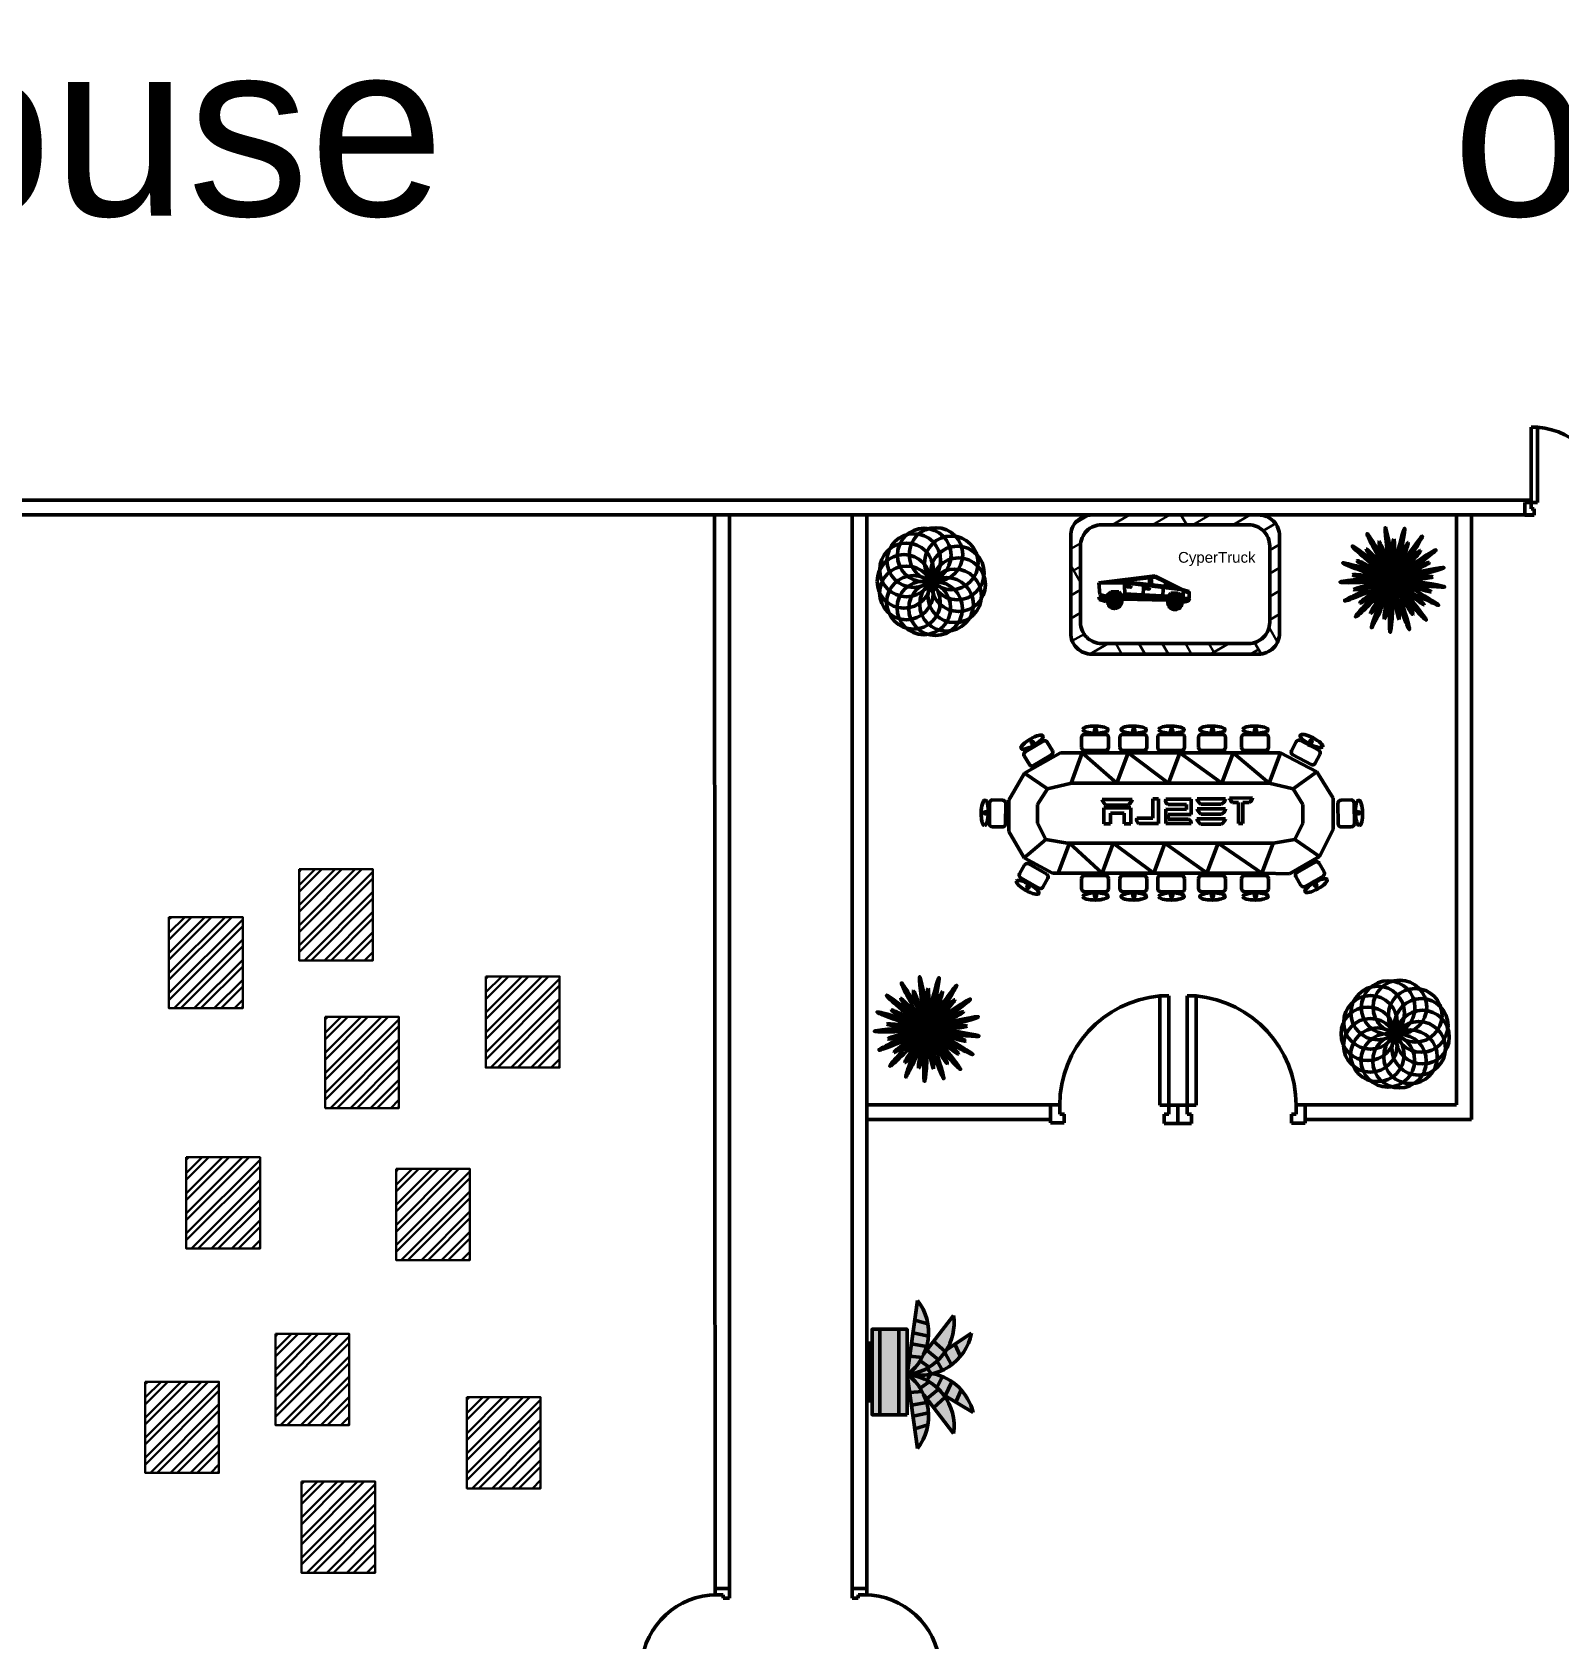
# Model space of a CAD drawing. Header units: feet. Extents: x 9 to 183943, y 42 to 62180.
# Drawn here: x 13476 to 14098, y 41152 to 41805 of the extents above; entities that cross this region are included whole.
import ezdxf

# ---------------------------------------------------------------- set-up
doc = ezdxf.new("R2010")
doc.units = ezdxf.units.FT
doc.header["$LTSCALE"] = 2.5
doc.header["$MEASUREMENT"] = 0
doc.layers.add('1', color=7, linetype='Continuous', lineweight=50)
doc.layers.add('3', color=7, linetype='Continuous', lineweight=30)
doc.styles.add('Annotative', font='arial.ttf')
doc.styles.get("Standard").update_dxf_attribs({"font": 'arial.ttf'})

# ---------------------------------------------------------------- blocks, each defined once
blk = doc.blocks.new('*U76')
at = {"layer": '1'}
blk.add_ellipse((0, 0), major_axis=(10.55, -15.69), ratio=0.040443, dxfattribs=at)
blk = doc.blocks.new('*U77')
at = {"layer": '1', "color": 0, "linetype": 'ByBlock', "lineweight": -2, "transparency": 16777216}
for p, rotation in [((7055.76, 17913.6), 317.6470588235293), ((7053.13, 17910.6), 63.52941176470585), ((7053.11, 17911.52), 42.35294117647059), ((7054.94, 17908.69), 127.0588235294117), ((7053.43, 17912.38), 21.17647058823528), ((7056.65, 17913.36), 296.470588235294), ((7055.85, 17908.62), 148.2352941176471), ((7058.08, 17911.15), 232.9411764705882), ((7054.85, 17913.5), 338.8235294117646), ((7057.89, 17912.05), 254.1176470588234), ((7057.92, 17910.24), 211.7647058823529), ((7056.73, 17908.89), 169.4117647058823), ((7057.45, 17909.46), 190.5882352941176), ((7054.11, 17909.08), 105.8823529411764), ((7053.48, 17909.75), 84.70588235294117), ((7057.39, 17912.82), 275.2941176470588)]:
    blk.add_blockref('*U76', p, dxfattribs=dict(at, rotation=rotation))
blk.add_blockref('*U76', (7054.04, 17913.07), dxfattribs=at)
blk = doc.blocks.new('*U78')
at = {"layer": '1'}
blk.add_lwpolyline([(-0.26, 1.24), (0.26, 1.24), (0.26, -1.24), (-0.26, -1.24)], close=True, dxfattribs=at)
blk = doc.blocks.new('*U79')
at = {"layer": '1', "color": 0, "linetype": 'ByBlock', "lineweight": -2, "transparency": 16777216}
for p, rotation in [((1972.97, 4681.5), 87.72364598505655), ((1973.28, 4680.63), 131.5854689775848), ((1973.35, 4682.35), 43.86182299252826), ((1974.11, 4680.21), 175.4472919701132), ((1975, 4680.49), 219.3091149626412), ((1975.2, 4682.2), 307.0327609476978), ((1975.45, 4681.31), 263.1709379551696)]:
    blk.add_blockref('*U78', p, dxfattribs=dict(at, rotation=rotation))
blk.add_blockref('*U78', (1974.21, 4682.69), dxfattribs=at)
blk = doc.blocks.new('*U80')
at = {"layer": '1'}
blk.add_lwpolyline([(-0.17, 0.16), (0.17, 0.16), (0.17, -0.16), (-0.17, -0.16)], close=True, dxfattribs=at)
blk = doc.blocks.new('*U81')
at = {"layer": '1', "color": 0, "linetype": 'ByBlock', "lineweight": -2, "transparency": 16777216}
for p, rotation in [((1982, 4679.8), 84.62547153042806), ((1982, 4679.3), 95.20365547173157), ((1982.09, 4680.3), 74.04728758912454), ((1982.27, 4680.78), 63.46910364782105), ((1982.54, 4681.21), 52.89091970651751), ((1982.88, 4681.59), 42.31273576521401), ((1983.28, 4681.89), 31.73455182391051), ((1983.73, 4682.12), 21.15636788260697), ((1984.22, 4682.26), 10.57818394130349), ((1985.25, 4682.26), 349.0800700630158), ((1985.73, 4682.13), 338.5018861217122), ((1986.19, 4681.9), 327.9237021804087), ((1986.59, 4681.59), 317.3455182391052), ((1986.93, 4681.22), 306.7673342978017), ((1987.2, 4680.79), 296.1891503564982), ((1987.39, 4680.31), 285.6109664151946), ((1987.48, 4679.82), 275.0327824738911), ((1987.48, 4679.31), 264.4545985325877), ((1982.1, 4678.8), 105.781839413035), ((1982.28, 4678.33), 116.3600233543386), ((1982.55, 4677.9), 126.9382072956421), ((1982.89, 4677.52), 137.5163912369455), ((1983.3, 4677.22), 148.0945751782491), ((1983.75, 4676.99), 158.6727591195526), ((1984.24, 4676.86), 169.2509430608561), ((1984.75, 4676.81), 179.8291270021609), ((1985.25, 4676.86), 190.4073109434631), ((1985.74, 4677), 200.9854948847666), ((1986.19, 4677.22), 211.5636788260701), ((1986.6, 4677.53), 222.1418627673736), ((1986.94, 4677.91), 232.7200467086771), ((1987.2, 4678.34), 243.2982306499806), ((1987.39, 4678.81), 253.8764145912841)]:
    blk.add_blockref('*U80', p, dxfattribs=dict(at, rotation=rotation))
blk.add_blockref('*U80', (1984.73, 4682.31), dxfattribs=at)
blk = doc.blocks.new('*U66')
at = {"layer": '1'}
blk.add_lwpolyline([(-0.26, 1.24), (0.26, 1.24), (0.26, -1.24), (-0.26, -1.24)], close=True, dxfattribs=at)
blk = doc.blocks.new('*U67')
at = {"layer": '1', "color": 0, "linetype": 'ByBlock', "lineweight": -2, "transparency": 16777216}
for p, rotation in [((1972.97, 4681.5), 87.72364598505655), ((1973.28, 4680.63), 131.5854689775848), ((1973.35, 4682.35), 43.86182299252826), ((1974.11, 4680.21), 175.4472919701132), ((1975, 4680.49), 219.3091149626412), ((1975.2, 4682.2), 307.0327609476978), ((1975.45, 4681.31), 263.1709379551696)]:
    blk.add_blockref('*U66', p, dxfattribs=dict(at, rotation=rotation))
blk.add_blockref('*U66', (1974.21, 4682.69), dxfattribs=at)
blk = doc.blocks.new('*U68')
at = {"layer": '1'}
blk.add_lwpolyline([(-0.17, 0.16), (0.17, 0.16), (0.17, -0.16), (-0.17, -0.16)], close=True, dxfattribs=at)
blk = doc.blocks.new('*U69')
at = {"layer": '1', "color": 0, "linetype": 'ByBlock', "lineweight": -2, "transparency": 16777216}
for p, rotation in [((1982, 4679.8), 84.62547153042806), ((1982, 4679.3), 95.20365547173157), ((1982.09, 4680.3), 74.04728758912454), ((1982.27, 4680.78), 63.46910364782105), ((1982.54, 4681.21), 52.89091970651751), ((1982.88, 4681.59), 42.31273576521401), ((1983.28, 4681.89), 31.73455182391051), ((1983.73, 4682.12), 21.15636788260697), ((1984.22, 4682.26), 10.57818394130349), ((1985.25, 4682.26), 349.0800700630158), ((1985.73, 4682.13), 338.5018861217122), ((1986.19, 4681.9), 327.9237021804087), ((1986.59, 4681.59), 317.3455182391052), ((1986.93, 4681.22), 306.7673342978017), ((1987.2, 4680.79), 296.1891503564982), ((1987.39, 4680.31), 285.6109664151946), ((1987.48, 4679.82), 275.0327824738911), ((1987.48, 4679.31), 264.4545985325877), ((1982.1, 4678.8), 105.781839413035), ((1982.28, 4678.33), 116.3600233543386), ((1982.55, 4677.9), 126.9382072956421), ((1982.89, 4677.52), 137.5163912369455), ((1983.3, 4677.22), 148.0945751782491), ((1983.75, 4676.99), 158.6727591195526), ((1984.24, 4676.86), 169.2509430608561), ((1984.75, 4676.81), 179.8291270021609), ((1985.25, 4676.86), 190.4073109434631), ((1985.74, 4677), 200.9854948847666), ((1986.19, 4677.22), 211.5636788260701), ((1986.6, 4677.53), 222.1418627673736), ((1986.94, 4677.91), 232.7200467086771), ((1987.2, 4678.34), 243.2982306499806), ((1987.39, 4678.81), 253.8764145912841)]:
    blk.add_blockref('*U68', p, dxfattribs=dict(at, rotation=rotation))
blk.add_blockref('*U68', (1984.73, 4682.31), dxfattribs=at)
blk = doc.blocks.new('*U72')
at = {"layer": '1'}
blk.add_ellipse((0, 0), major_axis=(10.55, -15.69), ratio=0.040443, dxfattribs=at)
blk = doc.blocks.new('*U73')
at = {"layer": '1', "color": 0, "linetype": 'ByBlock', "lineweight": -2, "transparency": 16777216}
for p, rotation in [((7055.76, 17913.6), 317.6470588235293), ((7053.13, 17910.6), 63.52941176470585), ((7053.11, 17911.52), 42.35294117647059), ((7054.94, 17908.69), 127.0588235294117), ((7053.43, 17912.38), 21.17647058823528), ((7056.65, 17913.36), 296.470588235294), ((7055.85, 17908.62), 148.2352941176471), ((7058.08, 17911.15), 232.9411764705882), ((7054.85, 17913.5), 338.8235294117646), ((7057.89, 17912.05), 254.1176470588234), ((7057.92, 17910.24), 211.7647058823529), ((7056.73, 17908.89), 169.4117647058823), ((7057.45, 17909.46), 190.5882352941176), ((7054.11, 17909.08), 105.8823529411764), ((7053.48, 17909.75), 84.70588235294117), ((7057.39, 17912.82), 275.2941176470588)]:
    blk.add_blockref('*U72', p, dxfattribs=dict(at, rotation=rotation))
blk.add_blockref('*U72', (7054.04, 17913.07), dxfattribs=at)
blk = doc.blocks.new('*U74')
at = {"layer": '1'}
blk.add_circle((0, 0), 10.91, dxfattribs=at)
blk = doc.blocks.new('*U75')
at = {"layer": '1', "color": 0, "linetype": 'ByBlock', "lineweight": -2, "transparency": 16777216}
for p, rotation in [((12461.54, 32012.95), 322.8569530180179), ((12466.32, 32012.72), 298.0218027858627), ((12452.84, 32005.46), 24.83515023215524), ((12470.57, 32010.51), 273.1866525537075), ((12474.56, 32002.04), 223.5163520893971), ((12473.5, 32006.71), 248.3515023215523), ((12452.35, 32000.69), 49.67030046431046), ((12453.91, 31996.16), 74.50545069646569), ((12473.56, 31997.36), 198.6812018572418), ((12457.22, 31992.7), 99.34060092862092), ((12461.69, 31990.96), 124.1757511607762), ((12466.47, 31991.25), 149.0109013929314), ((12470.69, 31993.52), 173.8460516250867)]:
    blk.add_blockref('*U74', p, dxfattribs=dict(at, rotation=rotation))
blk.add_blockref('*U74', (12455.29, 32009.58), dxfattribs=at)
blk = doc.blocks.new('*U70')
at = {"layer": '1'}
blk.add_circle((0, 0), 10.91, dxfattribs=at)
blk = doc.blocks.new('*U71')
at = {"layer": '1', "color": 0, "linetype": 'ByBlock', "lineweight": -2, "transparency": 16777216}
for p, rotation in [((12461.54, 32012.95), 322.8569530180179), ((12466.32, 32012.72), 298.0218027858627), ((12452.84, 32005.46), 24.83515023215524), ((12470.57, 32010.51), 273.1866525537075), ((12474.56, 32002.04), 223.5163520893971), ((12473.5, 32006.71), 248.3515023215523), ((12452.35, 32000.69), 49.67030046431046), ((12453.91, 31996.16), 74.50545069646569), ((12473.56, 31997.36), 198.6812018572418), ((12457.22, 31992.7), 99.34060092862092), ((12461.69, 31990.96), 124.1757511607762), ((12466.47, 31991.25), 149.0109013929314), ((12470.69, 31993.52), 173.8460516250867)]:
    blk.add_blockref('*U70', p, dxfattribs=dict(at, rotation=rotation))
blk.add_blockref('*U70', (12455.29, 32009.58), dxfattribs=at)

msp = doc.modelspace()

# ---------------------------------------------------------------- hatches: boundary and pattern name
at = {"layer": '3', "transparency": 33554658}
h = msp.add_hatch(dxfattribs=at)
h.set_pattern_fill('AR-PARQ1', color=250, scale=4.094418, angle=30)
h.set_pattern_definition([(120, (10424.48, 30606.32), (-67.11695, 17.98393), [49.133, -49.133]), (120, (10431.574, 30610.413), (-67.11695, 17.98393), [49.133, -49.133]), (120, (10438.665, 30614.51), (-67.11695, 17.98393), [49.133, -49.133]), (120, (10445.757, 30618.6), (-67.11695, 17.98393), [49.133, -49.133]), (120, (10452.85, 30622.696), (-67.11695, 17.98393), [49.133, -49.133]), (120, (10459.94, 30626.79), (-67.11695, 17.98393), [49.133, -49.133]), (120, (10467.03, 30630.885), (-67.11695, 17.98393), [49.133, -49.133]), (30, (10399.915, 30648.87), (67.11695, -17.98393), [49.133, -49.133]), (30, (10395.82, 30655.96), (67.11695, -17.98393), [49.133, -49.133]), (30, (10391.726, 30663.053), (67.11695, -17.98393), [49.133, -49.133]), (30, (10387.63, 30670.144), (67.11695, -17.98393), [49.133, -49.133]), (30, (10383.54, 30677.236), (67.11695, -17.98393), [49.133, -49.133]), (30, (10379.443, 30684.33), (67.11695, -17.98393), [49.133, -49.133]), (30, (10375.35, 30691.42), (67.11695, -17.98393), [49.133, -49.133])])
h.paths.add_polyline_path([(13983.96, 41560.98), (13983.96, 41600.42, 0.414214), (13975.37, 41609.02), (13907.56, 41609.02, 0.414214), (13898.96, 41600.42), (13898.96, 41560.98, 0.414214), (13907.56, 41552.38), (13975.37, 41552.38, 0.414214)])
h.paths.add_polyline_path([(13971.36, 41556.73), (13911.57, 41556.73, -0.414214), (13902.97, 41565.32), (13902.97, 41596.41, -0.414214), (13911.57, 41605), (13971.36, 41605, -0.414214), (13979.95, 41596.41), (13979.95, 41565.32, -0.414214)], flags=16)
h.paths.add_polyline_path([(13916.78, 41571.38), (13916.63, 41573.22), (13915.46, 41571.79, 0.141086)], flags=0)
h.paths.add_polyline_path([(13941.33, 41570.93), (13941.19, 41572.77), (13940.01, 41571.34, 0.141086)], flags=0)
h.paths.add_polyline_path([(13917.09, 41576.36), (13917.09, 41576.12), (13917.14, 41576.36)], flags=0)
h.paths.add_polyline_path([(13944.68, 41575.83), (13942.73, 41577.19), (13941.1, 41577.19), (13939.71, 41577.17), (13938.02, 41575.27), (13920.95, 41575.78), (13920.78, 41582.34), (13933.14, 41583.72), (13941.86, 41579.49), (13920.88, 41581.82), (13920.8, 41581.43), (13944.67, 41578.54)], flags=0)
h.paths.add_polyline_path([(13943.76, 41571.64), (13942.96, 41570.91), (13941.94, 41570.51), (13940.86, 41570.51), (13939.84, 41570.9), (13939.03, 41571.63), (13938.54, 41572.6), (13938.44, 41573.68), (13938.73, 41574.73), (13939.38, 41575.6), (13940.3, 41576.18), (13941.38, 41576.39), (13942.46, 41576.19), (13943.39, 41575.62), (13944.04, 41574.75), (13944.34, 41573.7), (13944.24, 41572.62)], flags=0)
h.paths.add_polyline_path([(13940.91, 41579.74), (13938.26, 41580.12), (13938.25, 41580.71)], flags=0)
h.paths.add_polyline_path([(13930.91, 41578.84), (13929.47, 41579.02), (13929.53, 41579.51), (13930.97, 41579.33)], flags=0)
h.paths.add_polyline_path([(13923.43, 41579.61), (13921.99, 41579.8), (13922.05, 41580.29), (13923.49, 41580.11)], flags=0)
h.paths.add_polyline_path([(13919.49, 41572.56), (13918.84, 41571.69), (13917.91, 41571.12), (13916.84, 41570.91), (13915.77, 41571.11), (13914.85, 41571.68), (13914.19, 41572.55), (13913.89, 41573.59), (13913.98, 41574.67), (13914.46, 41575.65), (13915.26, 41576.39), (13916.28, 41576.79), (13917.38, 41576.79), (13918.39, 41576.4), (13919.2, 41575.66), (13919.68, 41574.69), (13919.79, 41573.61)], flags=0)
h.paths.add_polyline_path([(13941.22, 41586.85), (13975.61, 41586.85), (13975.61, 41595.44), (13941.22, 41595.44)], flags=8)
at = {"layer": '3'}
h = msp.add_hatch(dxfattribs=at)
h.set_pattern_fill('ANSI32', color=1, scale=15.426814)
h.set_pattern_definition([(45, (13398.351, 39864.5804), (-4.090652, 4.090652), []), (45, (13401.078, 39864.5804), (-4.090652, 4.090652), [])])
h.paths.add_polyline_path([(13585, 41427.8), (13615.02, 41427.8), (13615.02, 41464.89), (13585, 41464.89)])
h = msp.add_hatch(dxfattribs=at)
h.set_pattern_fill('ANSI32', color=1, scale=15.426814)
h.set_pattern_definition([(45, (13345.3604, 39845.1505), (-4.090652, 4.090652), []), (45, (13348.0875, 39845.1505), (-4.090652, 4.090652), [])])
h.paths.add_polyline_path([(13532, 41408.37), (13562.03, 41408.37), (13562.03, 41445.46), (13532, 41445.46)])
h = msp.add_hatch(dxfattribs=at)
h.set_pattern_fill('ANSI32', color=1, scale=15.426814)
h.set_pattern_definition([(45, (13474.304, 39821.0104), (-4.090652, 4.090652), []), (45, (13477.031, 39821.0104), (-4.090652, 4.090652), [])])
h.paths.add_polyline_path([(13660.95, 41384.23), (13690.98, 41384.23), (13690.98, 41421.32), (13660.95, 41421.32)])
h = msp.add_hatch(dxfattribs=at)
h.set_pattern_fill('ANSI32', color=1, scale=15.426814)
h.set_pattern_definition([(45, (13408.949, 39804.5244), (-4.090652, 4.090652), []), (45, (13411.676, 39804.5244), (-4.090652, 4.090652), [])])
h.paths.add_polyline_path([(13595.59, 41367.75), (13625.62, 41367.75), (13625.62, 41404.84), (13595.59, 41404.84)])
h = msp.add_hatch(dxfattribs=at)
h.set_pattern_fill('ANSI32', color=1, scale=15.426814)
h.set_pattern_definition([(45, (13352.426, 39747.4124), (-4.090652, 4.090652), []), (45, (13355.153, 39747.4124), (-4.090652, 4.090652), [])])
h.paths.add_polyline_path([(13539.07, 41310.63), (13569.1, 41310.63), (13569.1, 41347.73), (13539.07, 41347.73)])
h = msp.add_hatch(dxfattribs=at)
h.set_pattern_fill('ANSI32', color=1, scale=15.426814)
h.set_pattern_definition([(45, (13437.7994, 39742.702), (-4.090652, 4.090652), []), (45, (13440.5265, 39742.702), (-4.090652, 4.090652), [])])
h.paths.add_polyline_path([(13624.44, 41305.92), (13654.47, 41305.92), (13654.47, 41343.02), (13624.44, 41343.02)])
at = {"layer": '3', "transparency": 33554559}
h = msp.add_hatch(color=256, dxfattribs=at)
h.dxf.hatch_style = 1
h.set_gradient(color1=(0, 255, 0), color2=(0, 255, 0), tint=1)
h.paths.add_polyline_path([(13840.83, 41238.85, -0.124616), (13836.66, 41229.29), (13835.55, 41237.31)])
h.paths.add_polyline_path([(13841.06, 41243.77, -0.058132), (13840.83, 41238.85), (13835.55, 41237.31), (13834.84, 41242.43)])
h.paths.add_polyline_path([(13840.31, 41248.06, -0.05132), (13841.06, 41243.77), (13834.84, 41242.43), (13834.21, 41246.95)])
h.paths.add_polyline_path([(13838.52, 41252.47, -0.056168), (13840.31, 41248.06), (13834.21, 41246.95), (13833.51, 41252.02)])
h.paths.add_polyline_path([(13838.52, 41252.47), (13833.51, 41252.02), (13832.48, 41259.4), (13833.05, 41258.96, -0.100904)])
h.paths.add_polyline_path([(13841.4, 41256.4), (13837.72, 41253.82, 0.090689), (13832.48, 41259.4, 0.007), (13833.07, 41259.47), (13833.31, 41259.32, -0.102151)])
h.paths.add_polyline_path([(13841.4, 41256.4, -0.056168), (13845.15, 41253.47), (13840.41, 41249.46), (13839.28, 41250.92, 0.038933), (13837.72, 41253.82)])
h.paths.add_polyline_path([(13845.15, 41253.47, -0.05132), (13847.93, 41250.12), (13843.2, 41245.86), (13840.41, 41249.46)])
h.paths.add_polyline_path([(13847.93, 41250.12, -0.058132), (13850.18, 41245.74), (13846.37, 41241.78), (13843.2, 41245.86)])
h.paths.add_polyline_path([(13850.18, 41245.74, -0.124616), (13851.32, 41235.37), (13846.37, 41241.78)])
h.paths.add_polyline_path([(13854.36, 41253.19, -0.124616), (13859.24, 41243.97), (13852.27, 41248.09)])
h.paths.add_polyline_path([(13854.36, 41253.19), (13852.27, 41248.09), (13847.83, 41250.73), (13850.65, 41256.43, -0.058132)])
h.paths.add_polyline_path([(13850.65, 41256.43), (13847.83, 41250.73), (13847.26, 41251.07, 0.048661), (13844.47, 41254.11), (13846.83, 41258.52, -0.05132)])
h.paths.add_polyline_path([(13846.83, 41258.52), (13844.47, 41254.11, 0.059131), (13840.37, 41256.99), (13842.03, 41259.5, 0.011737), (13843, 41259.72, -0.047396)])
h.paths.add_polyline_path([(13842.03, 41259.5), (13840.37, 41256.99, 0.088137), (13833.31, 41259.32), (13833.09, 41259.46, -0.002761), (13833.31, 41259.52, 0.103591)])
h.paths.add_polyline_path([(13840.56, 41261.93), (13842.28, 41259.55, -0.106611), (13833.31, 41259.52, -0.028748), (13835.71, 41259.99, 0.061754)])
h.paths.add_polyline_path([(13844.58, 41264.81), (13846.78, 41261.08, -0.056168), (13842.28, 41259.55), (13840.56, 41261.93, 0.058463)])
h.paths.add_polyline_path([(13851.77, 41271.73), (13854.07, 41266.73, -0.058132), (13850.51, 41263.33), (13847.73, 41268.4, 0.016797), (13848.5, 41269.6)])
h.paths.add_polyline_path([(13850.51, 41263.33, -0.05132), (13846.78, 41261.08), (13844.58, 41264.81, 0.056474), (13847.73, 41268.4)])
h.paths.add_polyline_path([(13858.56, 41276.15, -0.124616), (13854.07, 41266.73), (13851.77, 41271.73)])
h.paths.add_polyline_path([(13851.31, 41283.44, -0.184402), (13847.92, 41268.69), (13843.2, 41272.95)])
h.paths.add_polyline_path([(13847.92, 41268.69, -0.051401), (13845.14, 41265.34), (13840.4, 41269.34), (13843.2, 41272.95)])
h.paths.add_polyline_path([(13845.14, 41265.34, -0.056281), (13841.39, 41262.41), (13837.72, 41264.98, 0.039356), (13839.3, 41267.92), (13840.4, 41269.34)])
h.paths.add_polyline_path([(13841.39, 41262.41, -0.011327), (13840.56, 41261.93, -0.061754), (13835.71, 41259.99, 0.030458), (13833.17, 41259.48, -0.008214), (13832.48, 41259.4, 0.090777), (13837.72, 41264.98)])
h.paths.add_polyline_path([(13838.52, 41266.33, -0.109404), (13832.48, 41259.4), (13833.51, 41266.78)])
h.paths.add_polyline_path([(13840.31, 41270.74, -0.056168), (13838.52, 41266.33), (13833.51, 41266.78), (13834.21, 41271.85)])
h.paths.add_polyline_path([(13841.06, 41275.02, -0.05132), (13840.31, 41270.74), (13834.21, 41271.85), (13834.84, 41276.37)])
h.paths.add_polyline_path([(13840.83, 41279.94, -0.058132), (13841.06, 41275.02), (13834.84, 41276.37), (13835.55, 41281.48)])
h.paths.add_polyline_path([(13840.83, 41279.94), (13835.55, 41281.48), (13836.66, 41289.5, -0.124616)])
at = {"layer": '3'}
h = msp.add_hatch(color=256, dxfattribs=at)
h.dxf.hatch_style = 1
h.set_gradient(color1=(127, 63, 0), color2=(127, 63, 0), tint=1)
h.paths.add_polyline_path([(13829, 41242.99), (13832.4, 41242.99), (13832.4, 41277.8), (13828.99, 41277.8)])
h.paths.add_polyline_path([(13821.28, 41242.99), (13829, 41242.99), (13828.99, 41277.8), (13821.27, 41277.8)])
h.paths.add_polyline_path([(13821.27, 41277.8), (13818.17, 41277.8), (13818.17, 41242.99), (13821.28, 41242.99)])
h = msp.add_hatch(dxfattribs=at)
h.set_pattern_fill('ANSI32', color=1, scale=15.426814)
h.set_pattern_definition([(45, (13388.701, 39675.5804), (-4.090652, 4.090652), []), (45, (13391.428, 39675.5804), (-4.090652, 4.090652), [])])
h.paths.add_polyline_path([(13575.35, 41238.8), (13605.37, 41238.8), (13605.37, 41275.89), (13575.35, 41275.89)])
h = msp.add_hatch(dxfattribs=at)
h.set_pattern_fill('ANSI32', color=1, scale=15.426814)
h.set_pattern_definition([(45, (13335.7104, 39656.1505), (-4.090652, 4.090652), []), (45, (13338.4375, 39656.1505), (-4.090652, 4.090652), [])])
h.paths.add_polyline_path([(13522.35, 41219.37), (13552.38, 41219.37), (13552.38, 41256.46), (13522.35, 41256.46)])
h = msp.add_hatch(dxfattribs=at)
h.set_pattern_fill('ANSI32', color=1, scale=15.426814)
h.set_pattern_definition([(45, (13466.5994, 39649.802), (-4.090652, 4.090652), []), (45, (13469.3265, 39649.802), (-4.090652, 4.090652), [])])
h.paths.add_polyline_path([(13653.24, 41213.02), (13683.27, 41213.02), (13683.27, 41250.12), (13653.24, 41250.12)])
h = msp.add_hatch(dxfattribs=at)
h.set_pattern_fill('ANSI32', color=1, scale=15.426814)
h.set_pattern_definition([(45, (13399.299, 39615.5244), (-4.090652, 4.090652), []), (45, (13402.026, 39615.5244), (-4.090652, 4.090652), [])])
h.paths.add_polyline_path([(13585.94, 41178.75), (13615.97, 41178.75), (13615.97, 41215.84), (13585.94, 41215.84)])

# ---------------------------------------------------------------- linework, layer by layer
at = {"layer": '1'}
for p, q in [((14088.91, 41644.74), (14086.35, 41644.74)), ((14086.35, 41644.74), (14086.35, 41614.05)), ((14088.91, 41614.05), (14088.91, 41644.74)), ((13438.02, 41615), (14086.35, 41615)), ((13438.02, 41615), (13760, 41615)), ((13810, 41615), (14086.35, 41615)), ((14083.8, 41614.05), (14083.8, 41608.94)), ((14086.35, 41614.05), (14083.8, 41614.05)), ((14086.35, 41614.05), (14088.91, 41614.05)), ((14086.35, 41611.49), (14086.35, 41614.05)), ((14087.63, 41611.49), (14086.35, 41611.49)), ((14087.63, 41608.94), (14087.63, 41611.49)), ((13436.76, 41609), (14087.63, 41609)), ((13754, 41609), (13754.28, 41169.73)), ((13760.06, 41172.3), (13760.1, 41609)), ((13810, 41168.46), (13810, 41609)), ((13815.98, 41549.46), (13816, 41609)), ((14056, 41369.1), (14056, 41609)), ((14062, 41363.1), (14062, 41609)), ((14083.8, 41608.94), (14087.63, 41608.94)), ((13910.44, 41581.35), (13933.28, 41584.2)), ((13933.14, 41583.72), (13920.99, 41582.36)), ((13941.86, 41579.49), (13933.14, 41583.72)), ((13933.28, 41584.2), (13944.67, 41578.54)), ((13920.8, 41581.43), (13910.44, 41581.35)), ((13910.44, 41581.35), (13910.87, 41576.7)), ((13913.22, 41576.02), (13915.48, 41577.77)), ((13913.79, 41575.74), (13915.79, 41577.31)), ((13915.48, 41577.77), (13916.86, 41577.78)), ((13915.79, 41577.31), (13916.94, 41577.32)), ((13918.5, 41577.78), (13916.88, 41577.78)), ((13918.11, 41577.32), (13916.96, 41577.32)), ((13920.13, 41574.81), (13918.11, 41577.32)), ((13920.14, 41575.8), (13918.5, 41577.78)), ((13921.06, 41582.68), (13920.8, 41581.43)), ((13944.67, 41578.54), (13920.8, 41581.43)), ((13920.8, 41581.43), (13920.95, 41575.79)), ((13920.88, 41581.82), (13941.86, 41579.49)), ((13921.58, 41582.43), (13921.38, 41581.76)), ((13928.64, 41580.48), (13928.39, 41575.62)), ((13931.02, 41583.48), (13930.98, 41580.7)), ((13931.13, 41583.49), (13931.09, 41580.69)), ((13931.6, 41583.55), (13931.92, 41580.59)), ((13931.69, 41583.56), (13932.03, 41580.58)), ((13936.62, 41579.52), (13936.4, 41575.44)), ((13937.5, 41581.6), (13937.54, 41579.97)), ((13937.87, 41581.43), (13937.91, 41579.93)), ((13938.02, 41575.27), (13939.71, 41577.17)), ((13938.24, 41581.25), (13938.27, 41579.89)), ((13940.91, 41579.74), (13938.25, 41580.71)), ((13938.26, 41580.12), (13940.91, 41579.74)), ((13939.71, 41577.17), (13941.09, 41577.19)), ((13942.73, 41577.19), (13941.11, 41577.19)), ((13944.68, 41575.83), (13942.73, 41577.19)), ((13944.67, 41578.54), (13947.19, 41577.8)), ((13944.67, 41578.08), (13944.67, 41578.54)), ((13944.67, 41578.54), (13944.69, 41575.08)), ((13947.19, 41577.38), (13944.67, 41578.08)), ((13947.19, 41577.8), (13947.19, 41577.38)), ((13947.19, 41577.38), (13947.19, 41575.08)), ((13913.26, 41575.7), (13910.41, 41575.7)), ((13910.41, 41575.7), (13910.62, 41574.65)), ((13910.55, 41574.99), (13913.26, 41574.1)), ((13910.62, 41574.65), (13913.23, 41573.78)), ((13913.22, 41576.02), (13910.87, 41576.7)), ((13911.7, 41576.46), (13911.83, 41575.7)), ((13913.22, 41576.02), (13913.22, 41575.7)), ((13913.23, 41573.78), (13913.26, 41575.7)), ((13913.79, 41574.82), (13913.25, 41574.74)), ((13913.79, 41575.74), (13913.79, 41574.82)), ((13913.79, 41575.74), (13914.86, 41575.08)), ((13920.13, 41574.81), (13920.14, 41575.8)), ((13920.13, 41574.81), (13938.02, 41574.35)), ((13920.14, 41575.8), (13938.02, 41575.27)), ((13938.68, 41576.01), (13920.92, 41576.89)), ((13938.02, 41574.35), (13940.02, 41576.71)), ((13938.02, 41575.27), (13938.02, 41574.43)), ((13938.02, 41575.15), (13938.02, 41574.85)), ((13940.02, 41576.71), (13941.18, 41576.72)), ((13942.35, 41576.72), (13941.19, 41576.72)), ((13944.37, 41575.21), (13942.35, 41576.72)), ((13944.37, 41575.21), (13942.87, 41574.65)), ((13944.37, 41574.21), (13944.37, 41575.21)), ((13944.37, 41574.21), (13944.69, 41574.08)), ((13947.46, 41575.08), (13944.69, 41575.08)), ((13944.69, 41575.08), (13944.69, 41573.59)), ((13944.69, 41573.59), (13946.7, 41573.93)), ((13944.8, 41573.7), (13944.69, 41573.59)), ((13946.97, 41574.33), (13945.19, 41574.31)), ((13945.24, 41575.08), (13945.21, 41574.58)), ((13947.29, 41574.83), (13945.22, 41574.82)), ((13946.7, 41573.93), (13947.46, 41575.08)), ((13815.98, 41549.46), (13815.99, 41169.72)), ((13903.42, 41514.41), (13903.42, 41518.52)), ((13904.64, 41519.74), (13913.11, 41519.76)), ((13908.73, 41519.75), (13909.45, 41519.75)), ((13914.34, 41518.54), (13914.33, 41514.4)), ((13918.98, 41514.41), (13918.99, 41518.52)), ((13920.21, 41519.74), (13928.68, 41519.76)), ((13924.3, 41519.75), (13925.02, 41519.75)), ((13929.91, 41518.54), (13929.9, 41514.4)), ((13934.38, 41514.41), (13934.38, 41518.52)), ((13935.6, 41519.74), (13944.07, 41519.76)), ((13939.69, 41519.75), (13940.41, 41519.75)), ((13945.3, 41518.54), (13945.29, 41514.4)), ((13951.01, 41514.41), (13951.01, 41518.52)), ((13952.23, 41519.74), (13960.7, 41519.76)), ((13956.32, 41519.75), (13957.04, 41519.75)), ((13961.93, 41518.54), (13961.92, 41514.4)), ((13968.52, 41514.41), (13968.53, 41518.52)), ((13969.75, 41519.74), (13978.22, 41519.76)), ((13973.83, 41519.75), (13974.55, 41519.75)), ((13979.44, 41518.54), (13979.43, 41514.4)), ((13894.79, 41512.27), (13880.2, 41503.91)), ((13880.46, 41512.67), (13887.71, 41517.04)), ((13883.95, 41514.78), (13884.57, 41515.15)), ((13889.39, 41516.62), (13891.51, 41513.07)), ((13984.29, 41512.28), (13894.79, 41512.27)), ((13903.68, 41512.28), (13899.1, 41499.96)), ((13917.72, 41499.96), (13903.68, 41512.27)), ((13913.1, 41513.18), (13904.63, 41513.19)), ((13922.3, 41512.28), (13917.72, 41499.96)), ((13928.67, 41513.18), (13920.2, 41513.19)), ((13938.74, 41499.96), (13922.29, 41512.27)), ((13944.06, 41513.18), (13935.59, 41513.19)), ((13943.32, 41512.28), (13938.74, 41499.96)), ((13960.43, 41499.96), (13943.31, 41512.28)), ((13960.69, 41513.18), (13952.22, 41513.19)), ((13965.01, 41512.28), (13960.43, 41499.96)), ((13979.71, 41499.96), (13965.01, 41512.28)), ((13978.21, 41513.18), (13969.74, 41513.19)), ((13984.29, 41512.28), (13979.71, 41499.96)), ((13984.29, 41512.28), (13999.12, 41504.47)), ((13990.75, 41516.74), (13988.83, 41513.07)), ((13999.89, 41513.28), (13992.41, 41517.25)), ((13996.28, 41515.2), (13995.65, 41515.53)), ((13882.15, 41507.47), (13880.04, 41510.99)), ((13891.09, 41511.39), (13883.82, 41507.04)), ((13989.35, 41511.42), (13996.85, 41507.48)), ((13998.49, 41508), (14000.4, 41511.63)), ((13880.2, 41503.91), (13873.85, 41492.99)), ((13889.46, 41497.58), (13880.2, 41503.91)), ((13899.24, 41499.96), (13889.46, 41497.58)), ((13979.71, 41499.96), (13899.11, 41499.96)), ((13979.71, 41499.96), (13989.48, 41497.58)), ((13989.48, 41497.58), (13999.12, 41504.47)), ((13999.12, 41504.47), (14005.78, 41493.74)), ((13867.21, 41493.08), (13871.34, 41493.02)), ((13873.85, 41492.99), (13873.85, 41480.29)), ((13889.46, 41497.58), (13885.49, 41491.17)), ((13923.95, 41493.24), (13911.79, 41493.2)), ((13932.37, 41485.66), (13932.37, 41493.54)), ((13932.37, 41493.54), (13934.66, 41493.54)), ((13934.66, 41493.54), (13934.66, 41483.54)), ((13948.04, 41493.37), (13937.62, 41493.37)), ((13948.04, 41487.21), (13948.04, 41493.37)), ((13961.95, 41493.55), (13950.37, 41493.51)), ((13972.99, 41493.89), (13963.52, 41493.86)), ((13989.48, 41497.58), (13993.46, 41491.17)), ((14005.78, 41493.74), (14005.74, 41481.03)), ((14013.07, 41493.08), (14008.93, 41493.02)), ((13865.89, 41483.4), (13865.97, 41491.87)), ((13865.92, 41487.48), (13865.93, 41488.2)), ((13872.55, 41491.78), (13872.44, 41483.31)), ((13885.49, 41491.17), (13885.51, 41483.59)), ((13923.46, 41489.88), (13912.39, 41489.84)), ((13912.39, 41489.84), (13912.39, 41483.31)), ((13916.7, 41490.93), (13913.46, 41490.93)), ((13915.12, 41483.31), (13915.12, 41487.76)), ((13915.12, 41487.76), (13920.73, 41487.76)), ((13918.89, 41490.93), (13916.7, 41490.93)), ((13918.89, 41490.93), (13922.15, 41490.93)), ((13920.73, 41487.76), (13920.71, 41483.36)), ((13923.44, 41483.4), (13923.46, 41489.88)), ((13925.9, 41485.66), (13932.37, 41485.66)), ((13937.62, 41489.27), (13946.08, 41489.22)), ((13937.62, 41483.54), (13937.62, 41489.27)), ((13946.08, 41491.17), (13938.57, 41491.17)), ((13938.63, 41487.21), (13948.04, 41487.21)), ((13938.63, 41487.21), (13938.63, 41485.24)), ((13946.08, 41489.23), (13946.08, 41491.17)), ((13962, 41489.48), (13950.42, 41489.44)), ((13955.05, 41491.35), (13951.96, 41491.35)), ((13955.1, 41487.28), (13952.01, 41487.28)), ((13957.13, 41491.35), (13955.05, 41491.35)), ((13957.19, 41487.28), (13955.1, 41487.28)), ((13957.13, 41491.35), (13960.24, 41491.35)), ((13957.19, 41487.28), (13960.29, 41487.28)), ((13967.29, 41492.03), (13964.76, 41492.03)), ((13967.29, 41483.45), (13967.29, 41492.03)), ((13969.06, 41492.09), (13969.06, 41483.45)), ((13969.06, 41492.09), (13971.59, 41492.09)), ((13993.46, 41491.17), (13993.43, 41483.59)), ((14007.72, 41491.78), (14007.84, 41483.31)), ((14014.39, 41483.4), (14014.31, 41491.87)), ((14014.35, 41487.48), (14014.34, 41488.2)), ((13871.2, 41482.11), (13867.09, 41482.16)), ((13873.85, 41480.29), (13880.09, 41469.48)), ((13885.51, 41483.59), (13888.8, 41477.04)), ((13912.39, 41483.31), (13915.12, 41483.31)), ((13920.71, 41483.36), (13923.44, 41483.4)), ((13934.66, 41483.54), (13926.67, 41483.54)), ((13937.62, 41483.54), (13947.95, 41483.54)), ((13938.63, 41485.24), (13946.79, 41485.21)), ((13961.92, 41485.44), (13950.34, 41485.4)), ((13955.02, 41483.24), (13951.93, 41483.24)), ((13957.11, 41483.24), (13955.02, 41483.24)), ((13957.11, 41483.24), (13960.21, 41483.24)), ((13969.06, 41483.45), (13967.29, 41483.45)), ((13993.43, 41483.59), (13990.14, 41477.04)), ((14005.74, 41481.03), (14000.22, 41470.06)), ((14009.08, 41482.11), (14013.18, 41482.16)), ((13888.8, 41477.04), (13880.09, 41469.48)), ((13888.8, 41477.04), (13897.6, 41475.56)), ((13898.49, 41475.56), (13893.91, 41463.24)), ((13981.35, 41475.56), (13897.6, 41475.56)), ((13911.71, 41463.24), (13898.49, 41475.56)), ((13916.29, 41475.56), (13911.71, 41463.24)), ((13932.73, 41463.24), (13916.29, 41475.56)), ((13937.31, 41475.56), (13932.73, 41463.24)), ((13954.43, 41463.24), (13937.31, 41475.56)), ((13959, 41475.56), (13954.42, 41463.24)), ((13976.77, 41463.24), (13959, 41475.56)), ((13981.35, 41475.56), (13976.77, 41463.24)), ((13990.14, 41477.04), (13981.35, 41475.56)), ((13990.14, 41477.04), (14000.22, 41470.06)), ((13880.21, 41466.64), (13878.16, 41463.08)), ((13880.09, 41469.48), (13891.55, 41463.25)), ((13889.22, 41462.87), (13881.88, 41467.09)), ((14000.22, 41470.06), (13988.01, 41463.09)), ((13991.06, 41463.57), (13998.4, 41467.8)), ((14000.06, 41467.35), (14002.11, 41463.79)), ((13878.61, 41461.41), (13885.94, 41457.16)), ((13887.61, 41457.61), (13889.67, 41461.2)), ((13976.77, 41463.24), (13891.55, 41463.25)), ((13903.42, 41461.11), (13903.42, 41457)), ((13913.1, 41462.34), (13904.63, 41462.34)), ((13914.34, 41456.99), (13914.33, 41461.12)), ((13918.98, 41461.11), (13918.99, 41457)), ((13928.67, 41462.34), (13920.2, 41462.34)), ((13929.91, 41456.99), (13929.9, 41461.12)), ((13934.38, 41461.11), (13934.38, 41457)), ((13944.06, 41462.34), (13935.59, 41462.34)), ((13945.3, 41456.99), (13945.29, 41461.12)), ((13951.01, 41461.11), (13951.01, 41457)), ((13960.69, 41462.34), (13952.22, 41462.34)), ((13961.93, 41456.99), (13961.92, 41461.12)), ((13968.52, 41461.11), (13968.53, 41457)), ((13978.21, 41462.34), (13969.74, 41462.34)), ((13988.01, 41463.09), (13976.77, 41463.24)), ((13979.44, 41456.99), (13979.43, 41461.12)), ((13992.66, 41458.32), (13990.61, 41461.9)), ((14001.67, 41462.12), (13994.34, 41457.87)), ((13998.13, 41460.06), (13997.51, 41459.7)), ((13882.14, 41459.36), (13882.77, 41459)), ((13904.64, 41455.78), (13913.11, 41455.76)), ((13908.73, 41455.77), (13909.45, 41455.77)), ((13920.21, 41455.78), (13928.68, 41455.76)), ((13924.3, 41455.77), (13925.02, 41455.77)), ((13935.6, 41455.78), (13944.07, 41455.76)), ((13939.69, 41455.77), (13940.41, 41455.77)), ((13952.23, 41455.78), (13960.7, 41455.76)), ((13956.32, 41455.77), (13957.04, 41455.77)), ((13969.75, 41455.78), (13978.22, 41455.76)), ((13973.83, 41455.77), (13974.55, 41455.77)), ((13935.2, 41368.97), (13935.2, 41413.36)), ((13935.2, 41413.36), (13938.9, 41413.36)), ((13938.9, 41413.36), (13938.9, 41368.97)), ((13950, 41413.36), (13946.3, 41413.36)), ((13946.3, 41413.36), (13946.3, 41368.97)), ((13950, 41368.97), (13950, 41413.36)), ((13816, 41369.1), (13890.81, 41369.1)), ((13890.81, 41369.1), (13890.81, 41361.7)), ((13890.81, 41369.1), (13894.51, 41369.1)), ((13894.51, 41368.97), (13894.51, 41368.97)), ((13894.51, 41365.27), (13894.51, 41368.97)), ((13938.9, 41368.97), (13935.2, 41368.97)), ((13938.9, 41365.27), (13938.9, 41368.97)), ((13938.9, 41368.97), (13942.6, 41368.97)), ((13942.6, 41368.97), (13942.6, 41361.53)), ((13946.3, 41368.97), (13942.6, 41368.97)), ((13942.6, 41368.97), (13942.6, 41361.53)), ((13946.3, 41368.97), (13950, 41368.97)), ((13946.3, 41365.27), (13946.3, 41368.97)), ((13990.69, 41369.1), (14056, 41369.1)), ((13990.69, 41368.97), (13990.69, 41368.97)), ((13990.69, 41365.27), (13990.69, 41368.97)), ((13994.4, 41369.1), (13994.39, 41361.57)), ((13816, 41363.1), (13890.81, 41363.1)), ((13890.81, 41361.7), (13896.36, 41361.7)), ((13896.4, 41365.27), (13894.55, 41365.27)), ((13896.36, 41361.7), (13896.36, 41365.27)), ((13937.05, 41361.53), (13937.05, 41365.27)), ((13937.05, 41365.27), (13938.9, 41365.27)), ((13942.77, 41361.53), (13937.05, 41361.53)), ((13942.42, 41361.53), (13948.15, 41361.53)), ((13948.15, 41365.27), (13946.3, 41365.27)), ((13948.15, 41361.53), (13948.15, 41365.27)), ((13988.84, 41361.57), (13988.84, 41365.27)), ((13988.84, 41365.27), (13990.69, 41365.27)), ((13994.39, 41361.57), (13988.84, 41361.57)), ((13994.39, 41363.1), (14062, 41363.1)), ((13836.66, 41289.5), (13832.48, 41259.4)), ((13851.31, 41283.44), (13839.28, 41267.89)), ((13821.28, 41242.99), (13821.27, 41277.8)), ((13829, 41242.99), (13828.99, 41277.8)), ((13835.55, 41281.48), (13840.83, 41279.94)), ((13816.62, 41272.07), (13818.17, 41272.08)), ((13816.62, 41248.61), (13816.62, 41272.07)), ((13834.21, 41271.85), (13840.31, 41270.74)), ((13834.84, 41276.37), (13841.06, 41275.02)), ((13843.2, 41272.95), (13847.92, 41268.69)), ((13858.56, 41276.15), (13848.5, 41269.6)), ((13851.77, 41271.73), (13854.07, 41266.73)), ((13833.51, 41266.78), (13838.52, 41266.33)), ((13837.71, 41264.98), (13841.39, 41262.41)), ((13840.4, 41269.34), (13845.14, 41265.34)), ((13844.58, 41264.81), (13846.78, 41261.08)), ((13847.73, 41268.4), (13850.51, 41263.33)), ((13836.66, 41229.29), (13832.48, 41259.4)), ((13833.05, 41258.96), (13832.48, 41259.4)), ((13833.31, 41259.32), (13833.09, 41259.46)), ((13840.37, 41256.99), (13842.03, 41259.5)), ((13840.56, 41261.93), (13842.28, 41259.55)), ((13844.47, 41254.11), (13846.83, 41258.52)), ((13833.51, 41252.02), (13838.52, 41252.47)), ((13837.72, 41253.82), (13841.4, 41256.4)), ((13851.32, 41235.37), (13839.28, 41250.92)), ((13840.41, 41249.46), (13845.15, 41253.47)), ((13859.24, 41243.97), (13847.26, 41251.07)), ((13847.83, 41250.73), (13850.65, 41256.43)), ((13852.27, 41248.09), (13854.36, 41253.19)), ((13818.17, 41248.7), (13816.62, 41248.61)), ((13834.21, 41246.95), (13840.31, 41248.06)), ((13843.2, 41245.86), (13847.93, 41250.12)), ((13834.84, 41242.43), (13841.06, 41243.77)), ((13835.55, 41237.31), (13840.83, 41238.85)), ((13754.28, 41172.28), (13760.06, 41172.3)), ((13754.28, 41169.72), (13754.28, 41172.28)), ((13760.06, 41172.3), (13760.06, 41168.46)), ((13810, 41172.32), (13810, 41168.48)), ((13815.99, 41172.3), (13810, 41172.3)), ((13815.99, 41169.82), (13815.99, 41172.38)), ((13754.95, 41169.74), (13754.95, 41169.74)), ((13757.51, 41169.74), (13754.95, 41169.74)), ((13757.51, 41168.46), (13757.51, 41169.74)), ((13760.06, 41168.46), (13757.51, 41168.46)), ((13810, 41168.46), (13812.49, 41168.46)), ((13812.49, 41168.46), (13812.49, 41169.74)), ((13812.49, 41169.74), (13815.05, 41169.74)), ((13815.05, 41169.74), (13815.05, 41169.74))]:
    msp.add_line(p, q, dxfattribs=at)
for points in [[(13975.37, 41609.02), (13907.56, 41609.02, 0.414214), (13898.96, 41600.42), (13898.96, 41560.98, 0.414214), (13907.56, 41552.38), (13975.37, 41552.38, 0.414214), (13983.96, 41560.98), (13983.96, 41600.42, 0.414214)], [(13971.36, 41605), (13911.57, 41605, 0.414214), (13902.97, 41596.41), (13902.97, 41565.32, 0.414214), (13911.57, 41556.73), (13971.36, 41556.73, 0.414214), (13979.95, 41565.32), (13979.95, 41596.41, 0.414214)]]:
    msp.add_lwpolyline(points, format="xyb", close=True, dxfattribs=at)
for points in [[(13923.49, 41580.11), (13922.05, 41580.29), (13921.99, 41579.8), (13923.43, 41579.61)], [(13930.97, 41579.33), (13929.53, 41579.51), (13929.47, 41579.02), (13930.91, 41578.84)], [(13832.4, 41242.99), (13832.4, 41277.8), (13818.17, 41277.8), (13818.17, 41242.99)]]:
    msp.add_lwpolyline(points, close=True, dxfattribs=at)
for centre, radius in [((13916.84, 41573.88), 2.5), ((13916.84, 41573.88), 2.18), ((13941.39, 41573.42), 2.5), ((13941.39, 41573.42), 2.18)]:
    msp.add_circle(centre, radius, dxfattribs=at)
for centre, radius, start, end in [((14086.15, 41613.97), 30.89, 0.14634, 84.87455), ((13943.87, 41574.66), 1.34, 314.1186, 356.65806), ((13904.64, 41518.52), 1.22, 90.13624, 179.93567), ((13913.12, 41518.54), 1.22, 359.93567, 90.13624), ((13920.21, 41518.52), 1.22, 90.13624, 179.93567), ((13928.68, 41518.54), 1.22, 359.93567, 90.13624), ((13935.6, 41518.52), 1.22, 90.13624, 179.93567), ((13944.08, 41518.54), 1.22, 359.93567, 90.13624), ((13952.23, 41518.52), 1.22, 90.13624, 179.93567), ((13960.71, 41518.54), 1.22, 359.93567, 90.13624), ((13969.75, 41518.52), 1.22, 90.13624, 179.93567), ((13978.22, 41518.54), 1.22, 359.93567, 90.13624), ((13881.09, 41511.62), 1.22, 121.1, 210.89943), ((13888.34, 41515.99), 1.22, 30.89943, 121.1), ((13890.46, 41512.44), 1.22, 300.89943, 30.89943), ((13904.63, 41514.4), 1.21, 179.42492, 270.14723), ((13913.1, 41514.4), 1.22, 269.93567, 359.93567), ((13920.2, 41514.4), 1.21, 179.42492, 270.14723), ((13928.67, 41514.4), 1.22, 269.93567, 359.93567), ((13935.59, 41514.4), 1.21, 179.42492, 270.14723), ((13944.06, 41514.4), 1.22, 269.93567, 359.93567), ((13952.22, 41514.4), 1.21, 179.42492, 270.14723), ((13960.69, 41514.4), 1.22, 269.93567, 359.93567), ((13969.73, 41514.4), 1.21, 179.42492, 270.14723), ((13978.21, 41514.4), 1.22, 269.93567, 359.93567), ((13989.92, 41512.5), 1.22, 152.2804, 242.2804), ((13991.83, 41516.17), 1.22, 62.07983, 152.2804), ((13999.32, 41512.2), 1.22, 332.2804, 62.07983), ((13883.19, 41508.08), 1.21, 210.38868, 301.11099), ((13997.41, 41508.55), 1.21, 242.06884, 332.79115), ((13867.19, 41491.85), 1.22, 89.23868, 179.43925), ((13871.33, 41491.79), 1.22, 359.23868, 89.23868), ((13916.11, 41494.63), 4.55, 198.27883, 234.34415), ((13920.93, 41493.73), 3.06, 293.56166, 350.69543), ((13939.46, 41492.86), 1.91, 164.47484, 242.1992), ((13954.48, 41494.87), 4.34, 198.27883, 234.34415), ((13959.07, 41494.02), 2.91, 293.56166, 350.69543), ((13967.85, 41495.47), 4.62, 200.38618, 227.95777), ((13970.64, 41494.27), 2.38, 293.56166, 350.69543), ((14008.95, 41491.79), 1.22, 90.76132, 180.76132), ((14013.08, 41491.85), 1.22, 0.56075, 90.76132), ((13927.6, 41485.08), 1.8, 161.34921, 238.82047), ((13954.54, 41490.8), 4.34, 198.27883, 234.34415), ((13959.12, 41489.95), 2.91, 293.56166, 350.69543), ((13867.11, 41483.38), 1.22, 179.43925, 269.23868), ((13871.23, 41483.32), 1.21, 268.72793, 359.45024), ((13946.62, 41483.86), 1.37, 346.83149, 82.78383), ((13954.46, 41486.76), 4.34, 198.27883, 234.34415), ((13959.05, 41485.91), 2.91, 293.56166, 350.69543), ((14009.05, 41483.32), 1.21, 180.54976, 271.27207), ((14013.17, 41483.38), 1.22, 270.76132, 0.56075), ((13881.27, 41466.04), 1.21, 59.87684, 150.59915), ((13999.01, 41466.75), 1.21, 29.40085, 120.12316), ((13879.22, 41462.47), 1.22, 150.0884, 239.88783), ((13888.61, 41461.81), 1.22, 330.0884, 60.0884), ((13904.63, 41461.12), 1.21, 89.85277, 180.57508), ((13913.1, 41461.12), 1.22, 0.06433, 90.06433), ((13920.2, 41461.12), 1.21, 89.85277, 180.57508), ((13928.67, 41461.12), 1.22, 0.06433, 90.06433), ((13935.59, 41461.12), 1.21, 89.85277, 180.57508), ((13944.06, 41461.12), 1.22, 0.06433, 90.06433), ((13952.22, 41461.12), 1.21, 89.85277, 180.57508), ((13960.69, 41461.12), 1.22, 0.06433, 90.06433), ((13969.73, 41461.12), 1.21, 89.85277, 180.57508), ((13978.21, 41461.12), 1.22, 0.06433, 90.06433), ((13991.67, 41462.51), 1.22, 119.9116, 209.9116), ((14001.05, 41463.18), 1.22, 300.11217, 29.9116), ((13886.55, 41458.22), 1.22, 239.88783, 330.0884), ((13904.64, 41457.01), 1.22, 180.06433, 269.86376), ((13913.12, 41456.99), 1.22, 269.86376, 0.06433), ((13920.21, 41457.01), 1.22, 180.06433, 269.86376), ((13928.68, 41456.99), 1.22, 269.86376, 0.06433), ((13935.6, 41457.01), 1.22, 180.06433, 269.86376), ((13944.08, 41456.99), 1.22, 269.86376, 0.06433), ((13952.23, 41457.01), 1.22, 180.06433, 269.86376), ((13960.71, 41456.99), 1.22, 269.86376, 0.06433), ((13969.75, 41457.01), 1.22, 180.06433, 269.86376), ((13978.22, 41456.99), 1.22, 269.86376, 0.06433), ((13993.72, 41458.93), 1.22, 209.9116, 300.11217), ((13939.19, 41368.85), 44.69, 95.12545, 179.85366), ((13946.01, 41368.85), 44.69, 0.14634, 84.87455), ((13819.86, 41276.49), 21.25, 306.44952, 37.75569), ((13830.3, 41280.5), 21.22, 284.77721, 7.95549), ((13837.72, 41280.31), 21.25, 257.40055, 348.70672), ((13830.3, 41280.5), 21.22, 275.9052, 277.78765), ((13819.86, 41242.3), 21.25, 322.24431, 53.55048), ((13838.59, 41238.93), 21.25, 97.79324, 105.01275), ((13830.27, 41238.29), 21.25, 352.11091, 81.77308), ((13838.59, 41238.93), 21.25, 13.70658, 78.03329), ((13755.03, 41138.85), 30.89, 90.14634, 174.87455), ((13814.97, 41138.85), 30.89, 5.12545, 89.85366)]:
    msp.add_arc(centre, radius, start, end, dxfattribs=at)
for centre, major_axis in [((13883.23, 41516.6), (-4.46, -2.61)), ((13909.04, 41521.69), (-5.16, 0.06)), ((13924.61, 41521.69), (-5.16, 0.06)), ((13940, 41521.69), (-5.16, 0.06)), ((13956.63, 41521.69), (-5.16, 0.06)), ((13974.15, 41521.69), (-5.16, 0.06)), ((13863.99, 41487.82), (-0.12, -5.16)), ((13998.83, 41458.23), (4.5, 2.53))]:
    msp.add_ellipse(centre, major_axis=major_axis, ratio=0.280291, dxfattribs=at)
for centre, major_axis in [((13909.06, 41519.79), (-0.03, -2.42)), ((13924.63, 41519.79), (-0.03, -2.42)), ((13940.02, 41519.79), (-0.03, -2.42)), ((13956.65, 41519.79), (-0.03, -2.42)), ((13974.16, 41519.79), (-0.03, -2.42)), ((13884.22, 41514.98), (1.22, -2.09)), ((13865.89, 41487.81), (2.42, -0.06)), ((13997.86, 41459.87), (-1.18, 2.11))]:
    msp.add_ellipse(centre, major_axis=major_axis, ratio=0.212074, start_param=1.573072, end_param=4.714665, dxfattribs=at)
at = {"layer": '1', "extrusion": (0, 0, -1)}
for centre, major_axis in [((13996.91, 41517.06), (4.59, -2.36)), ((14016.29, 41487.82), (0.12, -5.16)), ((13881.45, 41457.52), (-4.5, 2.53)), ((13909.04, 41453.83), (-5.16, -0.06)), ((13924.61, 41453.83), (-5.16, -0.06)), ((13940, 41453.83), (-5.16, -0.06)), ((13956.63, 41453.83), (-5.16, -0.06)), ((13974.15, 41453.83), (-5.16, -0.06))]:
    msp.add_ellipse(centre, major_axis=major_axis, ratio=0.280291, dxfattribs=at)
for centre, major_axis in [((13996, 41515.38), (-1.1, -2.16)), ((14014.38, 41487.81), (-2.42, -0.06)), ((13882.41, 41459.16), (1.18, 2.11)), ((13909.06, 41455.74), (-0.03, 2.42)), ((13924.63, 41455.74), (-0.03, 2.42)), ((13940.02, 41455.74), (-0.03, 2.42)), ((13956.65, 41455.74), (-0.03, 2.42)), ((13974.16, 41455.74), (-0.03, 2.42))]:
    msp.add_ellipse(centre, major_axis=major_axis, ratio=0.212074, start_param=1.573072, end_param=4.714665, dxfattribs=at)
at = {"layer": '3'}
for points in [[(13585, 41464.89), (13615.02, 41464.89), (13615.02, 41427.8), (13585, 41427.8)], [(13532, 41445.46), (13562.03, 41445.46), (13562.03, 41408.37), (13532, 41408.37)], [(13660.95, 41421.32), (13690.98, 41421.32), (13690.98, 41384.23), (13660.95, 41384.23)], [(13595.59, 41404.84), (13625.62, 41404.84), (13625.62, 41367.75), (13595.59, 41367.75)], [(13539.07, 41347.73), (13569.1, 41347.73), (13569.1, 41310.63), (13539.07, 41310.63)], [(13624.44, 41343.02), (13654.47, 41343.02), (13654.47, 41305.92), (13624.44, 41305.92)], [(13575.35, 41275.89), (13605.37, 41275.89), (13605.37, 41238.8), (13575.35, 41238.8)], [(13522.35, 41256.46), (13552.38, 41256.46), (13552.38, 41219.37), (13522.35, 41219.37)], [(13653.24, 41250.12), (13683.27, 41250.12), (13683.27, 41213.02), (13653.24, 41213.02)], [(13585.94, 41215.84), (13615.97, 41215.84), (13615.97, 41178.75), (13585.94, 41178.75)]]:
    msp.add_lwpolyline(points, close=True, dxfattribs=at)

# ---------------------------------------------------------------- block references
at = {"layer": '1', "xscale": -1, "rotation": 359.9999999999995}
for name, p in [('*U75', (26305.67, 9579.94)), ('*U73', (21085.56, 23671.59)), ('*U81', (15901.57, 36894.32)), ('*U79', (15891.05, 36892.42)), ('*U69', (15926.13, 36893.86)), ('*U67', (15915.6, 36891.97)), ('*U77', (20896.06, 23488.86)), ('*U71', (26494.46, 9395.91))]:
    msp.add_blockref(name, p, dxfattribs=at)

# ---------------------------------------------------------------- texts
at = {"layer": '1'}
for s, height, p in [('warehouse', 70.908, (13159.6, 41730.7)), ('office space', 70.9076, (14054.15, 41730.7))]:
    msp.add_text(s, height=height, dxfattribs=at).set_placement(p)
at = {"layer": '1', "transparency": 33554597, "style": 'Annotative'}
msp.add_text('CyperTruck', height=4.367, rotation=360, dxfattribs=at).set_placement((13942.65, 41589.57))

doc.saveas('drawing.dxf')
